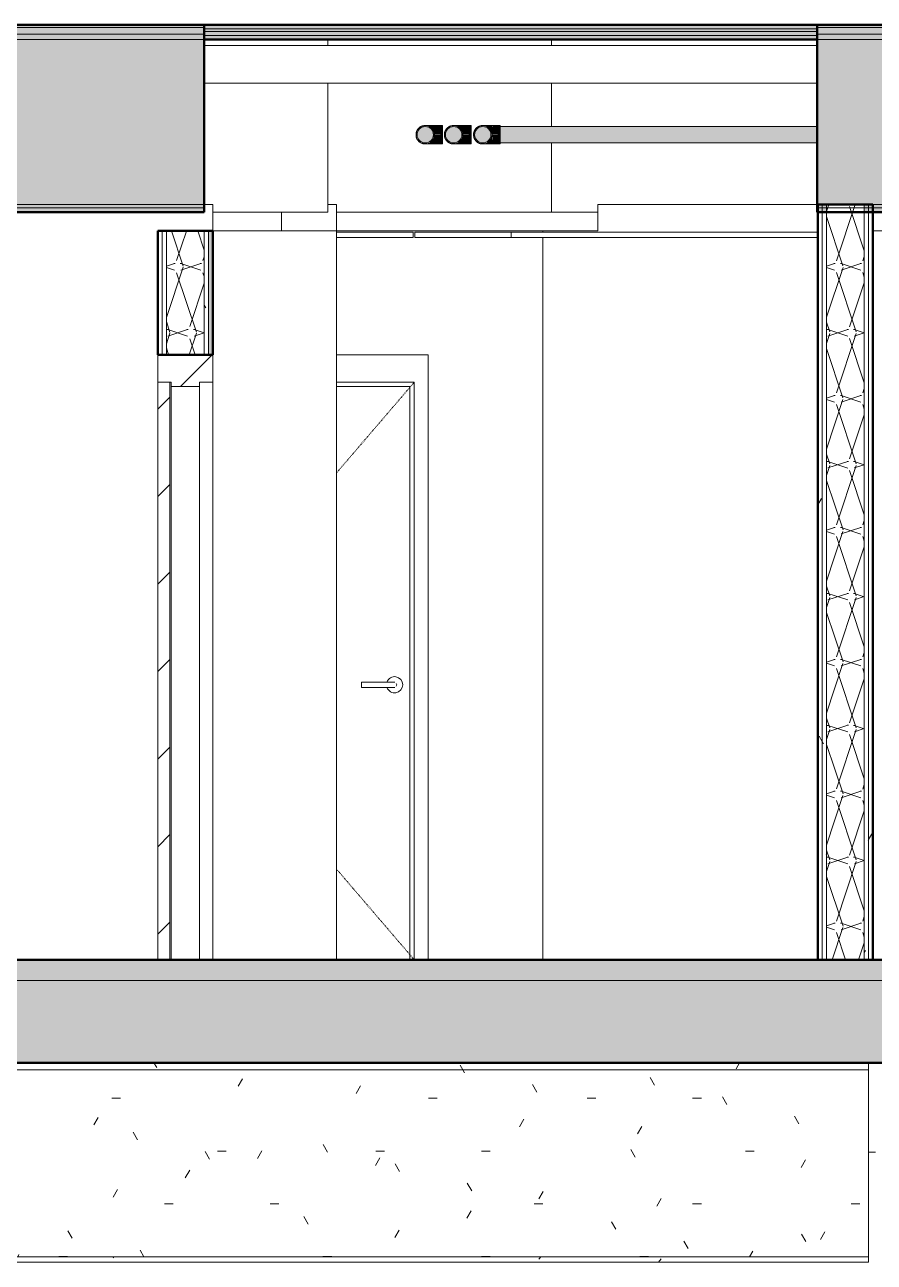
# Model space of a CAD drawing. Header units: inches. Extents: x 9661 to 15313, y -337 to 660.
# Drawn here: x 10335.4 to 10459, y -44 to 136 of the extents above; entities that cross this region are included whole.
import ezdxf

# ---------------------------------------------------------------- set-up
doc = ezdxf.new("R2010")
doc.units = ezdxf.units.IN
doc.header["$MEASUREMENT"] = 0
doc.linetypes.add('Dash 1_16_', pattern=[0.125, 0.0625, -0.0625])
doc.linetypes.add('Grid Line 1_2_', pattern=[0.875, 0.5, -0.125, 0.125, -0.125])
for name, color, linetype, lineweight in [('0-1', 7, 'Continuous', 5), ('0-3', 135, 'Continuous', 13), ('A-CLNG-1', 135, 'Continuous', 13), ('A-DOOR-1', 7, 'Dash 1_16_', 9), ('A-DOOR-2', 7, 'Continuous', 9), ('A-DOOR-3', 50, 'Continuous', 20), ('A-DOOR-FRAM', 31, 'Continuous', 9), ('A-DOOR-FRAM-1', 7, 'Continuous', 9), ('A-DOOR-FRAM-2', 50, 'Continuous', 20), ('A-FLOR-1', 135, 'Continuous', 13), ('A-FLOR-2', 8, 'Continuous', 5), ('A-FLOR-3', 251, 'Continuous', 5), ('A-FLOR-5', 192, 'Continuous', 50), ('A-FLOR-LEVL-1', 51, 'Grid Line 1_2_', 9), ('A-FLOR-MCUT', 51, 'Continuous', 13), ('A-FLOR-PATT-1', 8, 'Continuous', 9), ('A-WALL-1', 10, 'Continuous', 13), ('A-WALL-PATT-1', 253, 'Continuous', 9), ('A-WALL-PATT-2', 7, 'Continuous', 9), ('I-WALL-1', 31, 'Continuous', 5), ('I-WALL-2', 135, 'Continuous', 13), ('I-WALL-3', 250, 'Continuous', 50), ('P-PIPE-1', 55, 'Continuous', 9), ('P-PIPE-2', 8, 'Continuous', 5), ('P-PIPE-3', 94, 'Continuous', 9), ('S-BEAM-1', 55, 'Continuous', 9), ('S-FNDN-3', 135, 'Continuous', 13)]:
    doc.layers.add(name, color=color, linetype=linetype, lineweight=lineweight)
pattern_1 = [(0, (11008.554, 72), (30.72, 7.68), [1.267, -21.773, 1.267, -21.773, -122.88]), (0, (11008.554, 72), (30.72, 7.68), [-46.08, 1.267, -44.813, 1.267, -21.773, -53.76]), (0, (11008.554, 72), (30.72, 7.68), [-115.2, 1.267, -14.093, 1.267, -37.133]), (120, (11020.074, 75.84), (-22.011075, 22.7643), [1.267, -21.773, 1.267, -21.773, -122.88]), (120, (11020.074, 75.84), (-22.011075, 22.7643), [-46.08, 1.267, -44.813, 1.267, -21.773, -53.76]), (120, (11020.074, 75.84), (-22.011075, 22.7643), [-115.2, 1.267, -14.093, 1.267, -37.133]), (240, (11023.914, 91.2), (-8.708925, -30.4443), [1.267, -21.773, 1.267, -21.773, -122.88]), (240, (11023.914, 91.2), (-8.708925, -30.4443), [-46.08, 1.267, -44.813, 1.267, -21.773, -53.76]), (240, (11023.914, 91.2), (-8.708925, -30.4443), [-115.2, 1.267, -14.093, 1.267, -37.133])]
pattern_2 = [(161.57, (11009.034, 72.48), (-3.8399538, -1.54e-05), [0, -27.322, 3.034, 0]), (18.43, (11008.074, 72.48), (-3.8399538, 1.54e-05), [0, -27.322, 3.034, 0]), (108.43, (11009.034, 72.48), (1.919622, -9.6005246), [9.106, -21.25]), (71.57, (11008.074, 72.48), (1.919622, 9.6005246), [9.106, -21.25])]
pattern_3 = [(45, (11008.554, 72), (-6.36396, 6.36396), [])]
pattern_4 = [(0, (11008.554, 72), (15.36, 3.84), [1.267, -10.253, 1.267, -10.253, -61.44]), (0, (11008.554, 72), (15.36, 3.84), [-23.04, 1.267, -21.773, 1.267, -10.253, -26.88]), (0, (11008.554, 72), (15.36, 3.84), [-57.6, 1.267, -6.413, 1.267, -17.933]), (120, (11014.314, 73.92), (-11.005538, 11.38215), [1.267, -10.253, 1.267, -10.253, -61.44]), (120, (11014.314, 73.92), (-11.005538, 11.38215), [-23.04, 1.267, -21.773, 1.267, -10.253, -26.88]), (120, (11014.314, 73.92), (-11.005538, 11.38215), [-57.6, 1.267, -6.413, 1.267, -17.933]), (240, (11016.234, 81.6), (-4.354462, -15.22215), [1.267, -10.253, 1.267, -10.253, -61.44]), (240, (11016.234, 81.6), (-4.354462, -15.22215), [-23.04, 1.267, -21.773, 1.267, -10.253, -26.88]), (240, (11016.234, 81.6), (-4.354462, -15.22215), [-57.6, 1.267, -6.413, 1.267, -17.933])]
pattern_5 = [(0, (11008.554, 72), (0, 4.798), []), (315, (11008.554, 72), (4.798427, 0), [6.786, -6.786]), (45, (11008.554, 72), (4.798427, 0), [6.786, -6.786])]

# ---------------------------------------------------------------- blocks, each defined once
blk = doc.blocks.new('Dimension Lumber - LVL - 3_5X5_5-V8-BUILDING SECTION - EAST_WEST - LOOKING SOUTH2')
at = {"layer": 'S-BEAM-1'}
for p, q in [((10361.54, 133), (10450.69, 133)), ((10450.69, 127.5), (10361.54, 127.5))]:
    blk.add_line(p, q, dxfattribs=at)
blk = doc.blocks.new('Elbow - PVC - Sch 40 - Standard-2079255-BUILDING SECTION - EAST_WEST - LOOKING SOUTH2')
at = {"layer": 'P-PIPE-1'}
h = blk.add_hatch(color=256, dxfattribs=at)
h.paths.add_polyline_path([(10393.69, 118.66), (10394.04, 118.7), (10394.38, 118.85), (10394.73, 119.16), (10394.86, 119.35), (10394.99, 119.65), (10395.03, 120), (10394.99, 120.35), (10394.84, 120.69), (10394.53, 121.04), (10394.28, 121.2), (10394, 121.3), (10393.67, 121.34), (10393.34, 121.3), (10393, 121.15), (10392.66, 120.85), (10392.5, 120.62), (10392.39, 120.35), (10392.35, 120), (10392.39, 119.65), (10392.54, 119.31), (10392.85, 118.96), (10393.1, 118.8), (10393.38, 118.7)], flags=0)
h.paths.add_polyline_path([(10393.69, 118.81), (10393.38, 118.85), (10393.05, 119.01), (10392.85, 119.16), (10392.66, 119.41), (10392.53, 119.82), (10392.5, 120), (10392.54, 120.31), (10392.74, 120.7), (10392.91, 120.88), (10393.1, 121.03), (10393.38, 121.15), (10393.69, 121.19), (10394, 121.15), (10394.39, 120.95), (10394.61, 120.74), (10394.72, 120.59), (10394.85, 120.18), (10394.88, 120), (10394.84, 119.69), (10394.72, 119.41), (10394.53, 119.16), (10394.19, 118.93), (10393.87, 118.84)], flags=0)
h = blk.add_hatch(color=256, dxfattribs=at)
h.paths.add_polyline_path([(10395.04, 120), (10395.07, 120.95), (10395.03, 121.34), (10394.32, 121.3), (10394.26, 121.29), (10394.12, 121.27), (10394.45, 121.1), (10394.74, 120.82), (10394.87, 120.63), (10394.99, 120.35), (10395.04, 120.03)], flags=0)
h.paths.add_polyline_path([(10394.72, 120.89), (10394.48, 121.11), (10394.66, 120.95)], flags=0)
h.paths.add_polyline_path([(10394.26, 121.29), (10394.12, 121.34), (10394.21, 121.3)], flags=0)
for points in [[(10395.07, 120), (10396.22, 120), (10396.22, 121.34), (10395.07, 121.3), (10395.07, 120.06)], [(10396.22, 118.66), (10396.22, 120), (10395.07, 119.96), (10395.07, 118.66), (10396.03, 118.66)]]:
    blk.add_hatch(color=256, dxfattribs=at).paths.add_polyline_path(points, flags=0)
h = blk.add_hatch(color=256, dxfattribs=at)
h.paths.add_polyline_path([(10394.64, 119.05), (10394.53, 118.93), (10394.61, 119.02)], flags=0)
h.paths.add_polyline_path([(10395.07, 118.66), (10395.03, 119.94), (10394.93, 119.51), (10394.84, 119.31), (10394.53, 118.96), (10394.36, 118.84), (10394.12, 118.7), (10394.12, 118.66), (10395.03, 118.66)], flags=0)
for p, q in [((10396.22, 121.34), (10395.07, 121.34)), ((10396.22, 121.34), (10396.22, 120)), ((10396.22, 120), (10396.22, 118.66)), ((10395.07, 118.66), (10396.22, 118.66))]:
    blk.add_line(p, q, dxfattribs=at)
at = {"layer": 'P-PIPE-1', "flags": 128}
for points in [[(10392.35, 120), (10392.35, 120.05), (10392.35, 120.11), (10392.36, 120.16), (10392.36, 120.21), (10392.37, 120.27), (10392.38, 120.32), (10392.4, 120.37), (10392.41, 120.42), (10392.43, 120.47), (10392.45, 120.52), (10392.47, 120.57), (10392.5, 120.62), (10392.52, 120.67), (10392.55, 120.71), (10392.58, 120.76), (10392.61, 120.8), (10392.64, 120.85), (10392.68, 120.89), (10392.72, 120.93), (10392.75, 120.96), (10392.79, 121), (10392.83, 121.04), (10392.88, 121.07), (10392.92, 121.1), (10392.96, 121.13), (10393.01, 121.16), (10393.06, 121.19), (10393.1, 121.21), (10393.15, 121.23), (10393.2, 121.25), (10393.25, 121.27), (10393.3, 121.29), (10393.36, 121.3), (10393.41, 121.31), (10393.46, 121.32), (10393.51, 121.33), (10393.57, 121.34), (10393.62, 121.34), (10393.68, 121.34), (10393.69, 121.34)], [(10393.69, 121.34), (10393.69, 121.34), (10393.69, 121.34), (10393.7, 121.34), (10393.71, 121.34), (10393.72, 121.34), (10393.73, 121.34), (10393.74, 121.34), (10393.76, 121.34), (10393.78, 121.34), (10393.8, 121.34), (10393.82, 121.34), (10393.85, 121.34), (10393.87, 121.34), (10393.9, 121.34), (10393.93, 121.34), (10393.96, 121.34), (10394, 121.34), (10394.03, 121.34), (10394.07, 121.34), (10394.11, 121.34), (10394.15, 121.34), (10394.19, 121.34), (10394.23, 121.34), (10394.28, 121.34), (10394.32, 121.34), (10394.37, 121.34), (10394.42, 121.34), (10394.47, 121.34), (10394.52, 121.34), (10394.57, 121.34), (10394.62, 121.34), (10394.67, 121.34), (10394.72, 121.34), (10394.78, 121.34), (10394.83, 121.34), (10394.89, 121.34), (10394.94, 121.34), (10395, 121.34), (10395.05, 121.34), (10395.07, 121.34)], [(10393.69, 118.66), (10393.64, 118.66), (10393.58, 118.66), (10393.53, 118.67), (10393.48, 118.67), (10393.42, 118.68), (10393.37, 118.69), (10393.32, 118.71), (10393.27, 118.72), (10393.22, 118.74), (10393.17, 118.76), (10393.12, 118.78), (10393.07, 118.81), (10393.02, 118.83), (10392.98, 118.86), (10392.93, 118.89), (10392.89, 118.92), (10392.84, 118.95), (10392.8, 118.99), (10392.76, 119.03), (10392.73, 119.06), (10392.69, 119.1), (10392.65, 119.14), (10392.62, 119.19), (10392.59, 119.23), (10392.56, 119.27), (10392.53, 119.32), (10392.5, 119.37), (10392.48, 119.41), (10392.46, 119.46), (10392.44, 119.51), (10392.42, 119.56), (10392.4, 119.61), (10392.39, 119.67), (10392.38, 119.72), (10392.37, 119.77), (10392.36, 119.82), (10392.35, 119.88), (10392.35, 119.93), (10392.35, 119.99), (10392.35, 120)], [(10395.07, 118.66), (10395.01, 118.66), (10394.96, 118.66), (10394.9, 118.66), (10394.85, 118.66), (10394.79, 118.66), (10394.74, 118.66), (10394.69, 118.66), (10394.63, 118.66), (10394.58, 118.66), (10394.53, 118.66), (10394.48, 118.66), (10394.43, 118.66), (10394.38, 118.66), (10394.33, 118.66), (10394.29, 118.66), (10394.24, 118.66), (10394.2, 118.66), (10394.16, 118.66), (10394.12, 118.66), (10394.08, 118.66), (10394.04, 118.66), (10394.01, 118.66), (10393.97, 118.66), (10393.94, 118.66), (10393.91, 118.66), (10393.88, 118.66), (10393.85, 118.66), (10393.83, 118.66), (10393.8, 118.66), (10393.78, 118.66), (10393.76, 118.66), (10393.75, 118.66), (10393.73, 118.66), (10393.72, 118.66), (10393.71, 118.66), (10393.7, 118.66), (10393.7, 118.66), (10393.69, 118.66), (10393.69, 118.66)]]:
    blk.add_lwpolyline(points, dxfattribs=at)
at = {"layer": 'P-PIPE-1'}
for start, end in [(0, 180), (180, 360)]:
    blk.add_arc((10393.69, 120), 1.34, start, end, dxfattribs=at)
blk = doc.blocks.new('HOLLOW METAL - UNIT DOOR-2125827-BUILDING SECTION - EAST_WEST - LOOKING SOUTH2')
at = {"layer": 'A-DOOR-1'}
for p, q in [((10392.09, 352), (10380.79, 338.82)), ((10380.79, 281.18), (10392.09, 268))]:
    blk.add_line(p, q, dxfattribs=at)
at = {"layer": 'A-DOOR-2'}
for p, q in [((10388.55, 308.39), (10384.41, 308.39)), ((10384.41, 308), (10384.41, 308.39)), ((10384.41, 307.61), (10384.41, 308)), ((10384.41, 307.61), (10388.55, 307.61))]:
    blk.add_line(p, q, dxfattribs=at)
at = {"layer": 'A-DOOR-2', "flags": 128}
for points in [[(10389.14, 308.39), (10389.14, 308.39), (10389.13, 308.39), (10389.13, 308.39), (10389.13, 308.39), (10389.12, 308.39), (10389.12, 308.39), (10389.11, 308.39), (10389.11, 308.39), (10389.1, 308.39), (10389.09, 308.39), (10389.08, 308.39), (10389.07, 308.39), (10389.06, 308.39), (10389.05, 308.39), (10389.03, 308.39), (10389.02, 308.39), (10389, 308.39), (10388.99, 308.39), (10388.97, 308.39), (10388.96, 308.39), (10388.94, 308.39), (10388.92, 308.39), (10388.9, 308.39), (10388.88, 308.39), (10388.86, 308.39), (10388.84, 308.39), (10388.82, 308.39), (10388.8, 308.39), (10388.78, 308.39), (10388.76, 308.39), (10388.74, 308.39), (10388.72, 308.39), (10388.69, 308.39), (10388.67, 308.39), (10388.65, 308.39), (10388.62, 308.39), (10388.6, 308.39), (10388.58, 308.39), (10388.55, 308.39), (10388.55, 308.39)], [(10388.55, 307.61), (10388.57, 307.61), (10388.59, 307.61), (10388.62, 307.61), (10388.64, 307.61), (10388.66, 307.61), (10388.69, 307.61), (10388.71, 307.61), (10388.73, 307.61), (10388.75, 307.61), (10388.78, 307.61), (10388.8, 307.61), (10388.82, 307.61), (10388.84, 307.61), (10388.86, 307.61), (10388.88, 307.61), (10388.9, 307.61), (10388.92, 307.61), (10388.94, 307.61), (10388.95, 307.61), (10388.97, 307.61), (10388.99, 307.61), (10389, 307.61), (10389.02, 307.61), (10389.03, 307.61), (10389.04, 307.61), (10389.06, 307.61), (10389.07, 307.61), (10389.08, 307.61), (10389.09, 307.61), (10389.1, 307.61), (10389.1, 307.61), (10389.11, 307.61), (10389.12, 307.61), (10389.12, 307.61), (10389.13, 307.61), (10389.13, 307.61), (10389.13, 307.61), (10389.14, 307.61), (10389.14, 307.61)]]:
    blk.add_lwpolyline(points, dxfattribs=at)
at = {"layer": 'A-DOOR-2'}
for centre, radius, start, end in [((10389.23, 308), 1.18, 0, 160.3657), ((10389.23, 308), 1.18, 199.5633, 0), ((10389.14, 308), 0.394, 75, 90), ((10389.14, 308), 0.394, 0, 30), ((10389.14, 308), 0.394, 330, 0), ((10389.14, 308), 0.394, 270, 285)]:
    blk.add_arc(centre, radius, start, end, dxfattribs=at)
at = {"layer": 'A-DOOR-FRAM-1'}
for p, q in [((10394.09, 356), (10380.79, 356)), ((10394.09, 268), (10394.09, 356)), ((10380.79, 352), (10392.09, 352)), ((10380.79, 351.38), (10391.46, 351.38)), ((10391.46, 351.38), (10391.46, 268)), ((10392.09, 352), (10392.09, 268))]:
    blk.add_line(p, q, dxfattribs=at)
blk = doc.blocks.new('HOLLOW METAL - UNIT DOOR-V17-BUILDING SECTION - EAST_WEST - LOOKING SOUTH2')
at = {"layer": 'A-DOOR-FRAM'}
h = blk.add_hatch(dxfattribs=at)
h.set_pattern_fill('FP_10', color=256, style=0, pattern_type=2)
h.set_pattern_definition(pattern_3)
h.paths.add_polyline_path([(10360.55, 83.38), (10360.85, 83.38), (10360.85, 84), (10362.79, 84), (10362.79, 88), (10354.79, 88), (10354.79, 84), (10356.73, 84), (10356.73, 83.38), (10358.36, 83.38)], flags=0)
h = blk.add_hatch(dxfattribs=at)
h.set_pattern_fill('FP_10', color=256, style=0, pattern_type=2)
h.set_pattern_definition(pattern_3)
h.paths.add_polyline_path([(10354.79, 0), (10356.54, 0), (10356.54, 84), (10354.79, 84), (10354.79, 38.78)], flags=0)
at = {"layer": 'A-DOOR-3'}
for p, q in [((10356.54, 84), (10354.79, 84)), ((10354.79, 84), (10354.79, 0)), ((10356.54, 0), (10356.54, 84)), ((10354.79, 0), (10356.54, 0))]:
    blk.add_line(p, q, dxfattribs=at)
at = {"layer": 'A-DOOR-FRAM-1'}
for p, q in [((10356.73, 83.38), (10356.73, 0)), ((10360.85, 83.38), (10360.85, 0)), ((10362.79, 84), (10362.79, 0))]:
    blk.add_line(p, q, dxfattribs=at)
at = {"layer": 'A-DOOR-FRAM-2'}
for p, q in [((10354.79, 88), (10354.79, 84)), ((10362.79, 88), (10354.79, 88)), ((10362.79, 84), (10362.79, 88)), ((10354.79, 84), (10356.73, 84)), ((10356.73, 84), (10356.73, 83.38)), ((10356.73, 83.38), (10360.85, 83.38)), ((10360.85, 83.38), (10360.85, 84)), ((10360.85, 84), (10362.79, 84))]:
    blk.add_line(p, q, dxfattribs=at)
blk = doc.blocks.new('CTR - 1st Phase - Common Walls_rvt-1-BUILDING SECTION - EAST_WEST - LOOKING SOUTH2')
at = {"layer": 'A-WALL-PATT-1'}
h = blk.add_hatch(dxfattribs=at)
h.set_pattern_fill('FP_4', color=256, style=0, pattern_type=2)
h.set_pattern_definition(pattern_2)
h.paths.add_polyline_path([(10457.54, 0), (10457.54, 109.87), (10452.04, 109.87), (10452.04, 0)], flags=0)
h = blk.add_hatch(dxfattribs=at)
h.set_pattern_fill('FP_4', color=256, style=0, pattern_type=2)
h.set_pattern_definition(pattern_2)
h.paths.add_polyline_path([(10358.36, 88), (10361.54, 88), (10361.54, 106), (10356.04, 106), (10356.04, 88)], flags=0)
at = {"layer": 'A-WALL-PATT-2'}
h = blk.add_hatch(dxfattribs=at)
h.set_pattern_fill('FP_1', color=256, style=0, pattern_type=2)
h.set_pattern_definition(pattern_1)
h.paths.add_polyline_path([(10451.41, 0), (10451.41, 108.75), (10450.79, 108.75), (10450.79, 0)], flags=0)
h = blk.add_hatch(dxfattribs=at)
h.set_pattern_fill('FP_1', color=256, style=0, pattern_type=2)
h.set_pattern_definition(pattern_1)
h.paths.add_polyline_path([(10451.41, 0), (10452.04, 0), (10452.04, 108.75), (10451.41, 108.75), (10451.41, 38.78)], flags=0)
h = blk.add_hatch(dxfattribs=at)
h.set_pattern_fill('FP_1', color=256, style=0, pattern_type=2)
h.set_pattern_definition(pattern_1)
h.paths.add_polyline_path([(10458.16, 0), (10458.16, 108.75), (10457.54, 108.75), (10457.54, 0)], flags=0)
h = blk.add_hatch(dxfattribs=at)
h.set_pattern_fill('FP_1', color=256, style=0, pattern_type=2)
h.set_pattern_definition(pattern_1)
h.paths.add_polyline_path([(10458.79, 0), (10458.79, 108.75), (10458.16, 108.75), (10458.16, 0)], flags=0)
h = blk.add_hatch(dxfattribs=at)
h.set_pattern_fill('FP_1', color=256, style=0, pattern_type=2)
h.set_pattern_definition(pattern_1)
h.paths.add_polyline_path([(10361.54, 88), (10362.16, 88), (10362.16, 106), (10361.54, 106), (10361.54, 89.44)], flags=0)
at = {"layer": 'I-WALL-1'}
blk.add_hatch(color=256, dxfattribs=at).paths.add_polyline_path([(10362.79, 88), (10362.79, 106), (10362.16, 106), (10362.16, 88)], flags=0)
at = {"layer": 'P-PIPE-1'}
for points in [[(10393.69, 118.81), (10394.05, 118.88), (10394.28, 118.97), (10394.53, 119.16), (10394.72, 119.41), (10394.84, 119.71), (10394.87, 120.07), (10394.79, 120.43), (10394.66, 120.67), (10394.53, 120.84), (10394.23, 121.05), (10393.87, 121.16), (10393.69, 121.19), (10393.38, 121.15), (10393.1, 121.03), (10392.85, 120.84), (10392.64, 120.55), (10392.53, 120.18), (10392.52, 119.9), (10392.56, 119.65), (10392.66, 119.41), (10392.85, 119.16), (10393.1, 118.97), (10393.51, 118.84)], [(10397.82, 118.81), (10398.18, 118.88), (10398.41, 118.97), (10398.66, 119.16), (10398.85, 119.41), (10398.97, 119.71), (10399, 120.07), (10398.92, 120.43), (10398.79, 120.67), (10398.66, 120.84), (10398.35, 121.05), (10398, 121.16), (10397.82, 121.19), (10397.51, 121.15), (10397.22, 121.03), (10396.98, 120.84), (10396.77, 120.55), (10396.65, 120.18), (10396.64, 119.9), (10396.69, 119.65), (10396.79, 119.41), (10396.98, 119.16), (10397.22, 118.97), (10397.64, 118.84)], [(10402.06, 118.81), (10402.43, 118.88), (10402.65, 118.97), (10402.9, 119.16), (10403.09, 119.41), (10403.21, 119.71), (10403.24, 120.07), (10403.16, 120.43), (10403.03, 120.67), (10402.9, 120.84), (10402.6, 121.05), (10402.24, 121.16), (10402.06, 121.19), (10401.75, 121.15), (10401.41, 120.99), (10401.22, 120.84), (10401.02, 120.55), (10400.9, 120.18), (10400.89, 119.9), (10400.93, 119.65), (10401.03, 119.41), (10401.22, 119.16), (10401.47, 118.97), (10401.88, 118.84)]]:
    blk.add_hatch(color=256, dxfattribs=at).paths.add_polyline_path(points, flags=0)
at = {"layer": 'P-PIPE-2'}
h = blk.add_hatch(color=256, dxfattribs=at)
h.paths.add_polyline_path([(11247.39, 120), (11247.39, 121.19), (11247.19, 121.15), (11247.19, 120)], flags=0)
h.paths.add_polyline_path([(10450.69, 120), (10450.69, 121.19), (10404.59, 121.15), (10404.59, 120), (10444.47, 120)], flags=0)
h = blk.add_hatch(color=256, dxfattribs=at)
h.paths.add_polyline_path([(10404.59, 118.81), (10450.69, 118.85), (10450.69, 120), (10404.59, 120), (10404.59, 118.84)], flags=0)
h.paths.add_polyline_path([(11247.19, 118.81), (11247.39, 118.85), (11247.39, 120), (11247.19, 120), (11247.19, 118.82)], flags=0)
at = {"layer": 'A-CLNG-1'}
for p, q in [((10380.79, 105.82), (10391.92, 105.82)), ((10391.92, 105.07), (10380.79, 105.07)), ((10391.92, 105.07), (10391.92, 105.82)), ((10392.17, 105.82), (10406.19, 105.82)), ((10392.17, 105.07), (10392.17, 105.82)), ((10406.19, 105.07), (10392.17, 105.07)), ((10406.19, 105.82), (10450.79, 105.82)), ((10406.19, 105.07), (10406.19, 105.82)), ((10450.79, 105.07), (10406.19, 105.07))]:
    blk.add_line(p, q, dxfattribs=at)
at = {"layer": 'A-WALL-1'}
for p, q in [((10451.41, 0), (10451.41, 109.87)), ((10452.04, 0), (10452.04, 109.87)), ((10457.54, 0), (10457.54, 109.87)), ((10458.16, 0), (10458.16, 109.87)), ((10355.41, 106), (10355.41, 88)), ((10356.04, 106), (10356.04, 88)), ((10361.54, 106), (10361.54, 88)), ((10362.16, 106), (10362.16, 88))]:
    blk.add_line(p, q, dxfattribs=at)
at = {"layer": 'I-WALL-2'}
for p, q in [((10362.79, 109.87), (10361.54, 109.87)), ((10362.79, 106), (10362.79, 109.87)), ((10379.54, 109.87), (10380.79, 109.87)), ((10380.79, 109.87), (10380.79, 106)), ((10450.69, 109.87), (10418.79, 109.87)), ((10418.79, 109.87), (10418.79, 106)), ((10372.79, 106), (10372.79, 108.75)), ((10380.79, 106), (10362.79, 106)), ((10410.79, 106), (10380.79, 106)), ((10380.79, 0), (10380.79, 106)), ((10410.79, 105.82), (10410.79, 106)), ((10410.79, 106), (10418.79, 106)), ((10410.79, 0), (10410.79, 105.07)), ((10476.79, 106), (10458.79, 106)), ((10380.79, 88), (10394.09, 88)), ((10394.09, 88), (10394.09, 0))]:
    blk.add_line(p, q, dxfattribs=at)
at = {"layer": 'I-WALL-3'}
for p, q in [((10458.79, 109.87), (10450.79, 109.87)), ((10450.79, 109.87), (10450.79, 0)), ((10458.79, 0), (10458.79, 109.87)), ((10362.79, 106), (10354.79, 106)), ((10354.79, 106), (10354.79, 88)), ((10362.79, 88), (10362.79, 106)), ((10354.79, 88), (10362.79, 88)), ((10450.79, 0), (10458.79, 0))]:
    blk.add_line(p, q, dxfattribs=at)
at = {"layer": 'P-PIPE-1'}
for p, q in [((10450.69, 121.19), (10404.59, 121.19)), ((10404.59, 118.81), (10450.69, 118.81))]:
    blk.add_line(p, q, dxfattribs=at)
at = {"layer": 'P-PIPE-3'}
for centre, start, end in [((10393.69, 120), 0, 180), ((10397.82, 120), 0, 180), ((10402.06, 120), 0, 180), ((10393.69, 120), 180, 0), ((10397.82, 120), 180, 0), ((10402.06, 120), 180, 0)]:
    blk.add_arc(centre, 1.19, start, end, dxfattribs=at)
at = {"layer": '0-3'}
for name, p in [('Dimension Lumber - LVL - 3_5X5_5-V8-BUILDING SECTION - EAST_WEST - LOOKING SOUTH2', (0, 0)), ('Elbow - PVC - Sch 40 - Standard-2079255-BUILDING SECTION - EAST_WEST - LOOKING SOUTH2', (0, 0)), ('Elbow - PVC - Sch 40 - Standard-2079255-BUILDING SECTION - EAST_WEST - LOOKING SOUTH2', (4.13, 0)), ('Elbow - PVC - Sch 40 - Standard-2079255-BUILDING SECTION - EAST_WEST - LOOKING SOUTH2', (8.37, 0)), ('HOLLOW METAL - UNIT DOOR-V17-BUILDING SECTION - EAST_WEST - LOOKING SOUTH2', (0, 0)), ('HOLLOW METAL - UNIT DOOR-2125827-BUILDING SECTION - EAST_WEST - LOOKING SOUTH2', (0, -268))]:
    blk.add_blockref(name, p, dxfattribs=at)
blk = doc.blocks.new('Inverted Tee Beam - 24IT40-2543514-BUILDING SECTION - EAST_WEST - LOOKING SOUTH2')
at = {"layer": 'S-BEAM-1'}
h = blk.add_hatch(dxfattribs=at)
h.set_pattern_fill('FP_1', color=256, style=0, pattern_type=2)
h.set_pattern_definition(pattern_1)
h.paths.add_polyline_path([(10262.88, -16), (10458.16, -16), (10458.16, -15), (10175.19, -15), (10175.19, -16), (10250.72, -16)], flags=0)
h.paths.add_polyline_path([(10159.19, -16), (10159.19, -15), (10158.57, -15), (10158.57, -16)], flags=0)
h = blk.add_hatch(dxfattribs=at)
h.set_pattern_fill('FP_1', color=256, style=0, pattern_type=2)
h.set_pattern_definition(pattern_1)
h.paths.add_polyline_path([(10379.89, -43.21), (10458.16, -43.21), (10458.16, -16), (10158.57, -16), (10158.57, -43.21), (10293.77, -43.21)], flags=0)
h = blk.add_hatch(dxfattribs=at)
h.set_pattern_fill('FP_35', color=256, style=0, pattern_type=2)
h.set_pattern_definition([(0, (11008.554, 31.981), (30.72, 5.431), [1.267, -21.773, 1.267, -21.773, -122.88]), (0, (11008.554, 31.981), (30.72, 5.431), [-46.08, 1.267, -44.813, 1.267, -21.773, -53.76]), (0, (11008.554, 31.981), (30.72, 5.431), [-115.2, 1.267, -14.093, 1.267, -37.133]), (129.232, (11020.074, 34.696), (-22.01134, 16.097085), [1.002, -17.213, 1.002, -17.213, -97.145]), (129.232, (11020.074, 34.696), (-22.01134, 16.097085), [-36.429, 1.002, -35.428, 1.002, -17.213, -42.501]), (129.232, (11020.074, 34.696), (-22.01134, 16.097085), [-91.074, 1.002, -11.141, 1.002, -29.356]), (230.768, (11023.914, 45.558), (-8.709237, -21.52714), [1.002, -17.213, 1.002, -114.358]), (230.768, (11023.914, 45.558), (-8.709237, -21.52714), [-19.217, -17.213, 1.002, -35.428, -60.716]), (230.768, (11023.914, 45.558), (-8.709237, -21.52714), [-72.859, 1.002, -17.213, 1.002, -41.499]), (230.768, (11023.914, 45.558), (-8.709237, -21.52714), [-92.075, -11.141, 1.002, -29.356])])
h.paths.add_polyline_path([(10379.89, -44), (10458.16, -44), (10458.16, -43.21), (10158.57, -43.21), (10158.57, -44), (10370.58, -44)], flags=0)
for p, q in [((10458.16, -16), (10158.57, -16)), ((10458.16, -15), (10458.16, -16)), ((10458.16, -16), (10458.16, -43.21)), ((10458.16, -43.21), (10158.57, -43.21)), ((10458.16, -44), (10158.57, -44)), ((10458.16, -43.21), (10458.16, -44))]:
    blk.add_line(p, q, dxfattribs=at)

msp = doc.modelspace()

# ---------------------------------------------------------------- hatches: boundary and pattern name
at = {"layer": 'A-FLOR-2'}
h = msp.add_hatch(color=256, dxfattribs=at)
h.paths.add_polyline_path([(11742.24, 135.62), (12110.34, 135.62), (12110.34, 135.87), (11737.24, 135.87), (11737.24, 135.62), (11742.05, 135.62)], flags=0)
h.paths.add_polyline_path([(11284.08, 135.62), (11646.74, 135.62), (11646.74, 135.87), (11255.64, 135.87), (11255.64, 135.62), (11262.55, 135.62)], flags=0)
h.paths.add_polyline_path([(10642.19, 135.62), (10843.14, 135.62), (10843.14, 135.87), (10450.69, 135.87), (10450.69, 135.62), (10638.23, 135.62)], flags=0)
h.paths.add_polyline_path([(10354.09, 135.62), (10361.54, 135.62), (10361.54, 135.87), (9988.44, 135.87), (9988.44, 135.62), (10354.08, 135.62)], flags=0)
h = msp.add_hatch(color=256, dxfattribs=at)
h.paths.add_polyline_path([(11647.99, 135.03), (11737.24, 135.03), (11737.24, 135.41), (11646.74, 135.41), (11646.74, 135.03)], flags=0)
h.paths.add_polyline_path([(10394.09, 135.03), (10450.69, 135.03), (10450.69, 135.41), (10361.54, 135.41), (10361.54, 135.03), (10392.09, 135.03)], flags=0)
at = {"layer": 'A-FLOR-3'}
h = msp.add_hatch(color=256, dxfattribs=at)
h.paths.add_polyline_path([(11929.93, 109.37), (12081.06, 109.37), (12081.06, 109.87), (11737.24, 109.87), (11737.24, 109.37), (11842.99, 109.37)], flags=0)
h.paths.add_polyline_path([(11322.28, 109.37), (11470.04, 109.37), (11470.04, 109.87), (11284.91, 109.87), (11284.91, 109.37), (11321.68, 109.37)], flags=0)
h.paths.add_polyline_path([(11629.38, 109.37), (11646.74, 109.37), (11646.74, 109.87), (11473.54, 109.87), (11473.54, 109.37), (11628.53, 109.37)], flags=0)
h.paths.add_polyline_path([(10638.23, 109.37), (10813.86, 109.37), (10813.86, 109.87), (10457.54, 109.87), (10457.54, 109.37), (10595.17, 109.37)], flags=0)
h.paths.add_polyline_path([(10450.83, 109.37), (10452.04, 109.37), (10452.04, 109.87), (10450.69, 109.87), (10450.69, 109.37), (10450.79, 109.37)], flags=0)
h.paths.add_polyline_path([(10361.54, 109.37), (10361.54, 109.87), (10017.71, 109.87), (10017.71, 109.37), (10336.83, 109.37)], flags=0)
at = {"layer": 'A-FLOR-PATT-1'}
h = msp.add_hatch(dxfattribs=at)
h.set_pattern_fill('FP_2', color=256, style=0, pattern_type=2)
h.set_pattern_definition(pattern_4)
h.paths.add_polyline_path([(11742.69, 134.62), (12110.34, 134.62), (12110.34, 135.62), (11737.24, 135.62), (11737.24, 134.62)], flags=0)
h.paths.add_polyline_path([(11434.99, 134.62), (11646.74, 134.62), (11646.74, 135.62), (11255.64, 135.62), (11255.64, 134.62), (11413.25, 134.62)], flags=0)
h.paths.add_polyline_path([(10476.79, 134.62), (10843.14, 134.62), (10843.14, 135.62), (10450.69, 135.62), (10450.69, 134.62), (10470.04, 134.62)], flags=0)
h.paths.add_polyline_path([(10354.79, 134.62), (10361.54, 134.62), (10361.54, 135.62), (9988.44, 135.62), (9988.44, 134.62), (10350.34, 134.62)], flags=0)
h = msp.add_hatch(dxfattribs=at)
h.set_pattern_fill('FP_3', color=256, style=0, pattern_type=2)
h.set_pattern_definition(pattern_5)
h.paths.add_polyline_path([(11737.24, 135.41), (11737.24, 136), (11646.74, 136), (11646.74, 135.41), (11735.99, 135.41)], flags=0)
h.paths.add_polyline_path([(10362.79, 135.41), (10450.69, 135.41), (10450.69, 136), (10361.54, 136), (10361.54, 135.41)], flags=0)
h = msp.add_hatch(dxfattribs=at)
h.set_pattern_fill('FP_3', color=256, style=0, pattern_type=2)
h.set_pattern_definition(pattern_5)
h.paths.add_polyline_path([(11737.24, 134.44), (11737.24, 135.03), (11646.74, 135.03), (11646.74, 134.44), (11735.99, 134.44)], flags=0)
h.paths.add_polyline_path([(10410.79, 134.44), (10450.69, 134.44), (10450.69, 135.03), (10361.54, 135.03), (10361.54, 134.44), (10410.67, 134.44)], flags=0)
h = msp.add_hatch(dxfattribs=at)
h.set_pattern_fill('FP_3', color=256, style=0, pattern_type=2)
h.set_pattern_definition(pattern_5)
h.paths.add_polyline_path([(12115.84, 133.87), (12115.84, 134.62), (11737.24, 134.62), (11737.24, 133.87), (12112.92, 133.87)], flags=0)
h.paths.add_polyline_path([(11327.13, 133.87), (11646.74, 133.87), (11646.74, 134.62), (11250.14, 134.62), (11250.14, 133.87), (11284.08, 133.87)], flags=0)
h.paths.add_polyline_path([(10458.95, 133.87), (10848.64, 133.87), (10848.61, 134.62), (10450.69, 134.62), (10450.69, 133.87), (10458.79, 133.87)], flags=0)
h.paths.add_polyline_path([(10293.77, 133.87), (10361.54, 133.87), (10361.54, 134.62), (9982.94, 134.62), (9982.94, 133.87), (10207.66, 133.87)], flags=0)
h = msp.add_hatch(dxfattribs=at)
h.set_pattern_fill('FP_4', color=256, style=0, pattern_type=2)
h.set_pattern_definition(pattern_2)
h.paths.add_polyline_path([(12115.84, 109.87), (12115.84, 133.87), (11737.24, 133.87), (11737.24, 109.87), (12112.92, 109.87)], flags=0)
h.paths.add_polyline_path([(11585.47, 109.87), (11646.74, 109.87), (11646.74, 133.87), (11250.14, 133.87), (11250.14, 109.87), (11542.99, 109.87)], flags=0)
h.paths.add_polyline_path([(10848.64, 109.87), (10848.64, 133.87), (10450.69, 133.87), (10450.69, 109.87), (10848.21, 109.87)], flags=0)
h.paths.add_polyline_path([(10009.84, 109.87), (10361.54, 109.87), (10361.54, 133.87), (9982.94, 133.87), (9982.94, 109.87), (10009.09, 109.87)], flags=0)
h = msp.add_hatch(dxfattribs=at)
h.set_pattern_fill('FP_3', color=256, style=0, pattern_type=2)
h.set_pattern_definition(pattern_5)
h.paths.add_polyline_path([(11687.99, 133.84), (11737.24, 133.87), (11737.24, 134.44), (11646.74, 134.44), (11646.74, 133.84), (11671.59, 133.84)], flags=0)
h.paths.add_polyline_path([(10418.79, 133.84), (10450.69, 133.87), (10450.69, 134.44), (10361.54, 134.44), (10361.54, 133.84), (10412.04, 133.84)], flags=0)
h = msp.add_hatch(dxfattribs=at)
h.set_pattern_fill('FP_1', color=256, style=0, pattern_type=2)
h.set_pattern_definition(pattern_1)
h.paths.add_polyline_path([(12059.1, 108.75), (12081.06, 108.75), (12081.06, 109.37), (11737.24, 109.37), (11737.24, 108.75), (12016.04, 108.75)], flags=0)
h.paths.add_polyline_path([(11473.54, 108.75), (11646.74, 108.75), (11646.74, 109.37), (11473.54, 109.37), (11473.54, 109.05)], flags=0)
h.paths.add_polyline_path([(11470.04, 108.75), (11470.04, 109.37), (11284.91, 109.37), (11284.91, 108.75), (11467.79, 108.75)], flags=0)
h.paths.add_polyline_path([(10552.11, 108.75), (10813.86, 108.75), (10813.83, 109.37), (10595.17, 109.37), (10457.54, 109.37), (10457.54, 108.75), (10509.06, 108.75)], flags=0)
h.paths.add_polyline_path([(10450.87, 108.75), (10452.04, 108.75), (10452.04, 109.37), (10450.69, 109.37), (10450.69, 108.75), (10450.79, 108.75)], flags=0)
h.paths.add_polyline_path([(10118.16, 108.75), (10361.54, 108.75), (10361.54, 109.37), (10017.71, 109.37), (10017.71, 108.75), (10035.43, 108.75)], flags=0)
h = msp.add_hatch(dxfattribs=at)
h.set_pattern_fill('FP_2', color=256, style=0, pattern_type=2)
h.set_pattern_definition(pattern_4)
h.paths.add_polyline_path([(11509.19, -3), (12087.19, -3), (12087.19, 0), (11278.79, 0), (11278.79, -3), (11499.36, -3)], flags=0)
h.paths.add_polyline_path([(10450.79, -3), (10819.99, -3), (10819.99, 0), (10011.59, 0), (10011.59, -3), (10422.94, -3)], flags=0)
h = msp.add_hatch(dxfattribs=at)
h.set_pattern_fill('FP_19', color=256, style=0, pattern_type=2)
h.set_pattern_definition([(50, (11008.554, 72), (27.5427, -2.4099), [2.88, -31.68]), (355, (11008.554, 72), (-5.32784, 28.8843), [2.304, -25.344]), (100.451, (11010.85, 71.8), (22.2153, 26.4739), [2.448, -26.924]), (46.184, (11008.554, 79.68), (40.9819, -6.3564), [4.32, -47.52]), (96.636, (11011.97, 79.15), (35.8907, 37.4062), [3.671, -40.386]), (351.184, (11008.554, 79.68), (35.891, 37.4062), [3.456, -38.016]), (21, (11012.394, 77.76), (22.92104, -15.46073), [2.88, -31.68]), (326, (11012.394, 77.76), (9.3435, 27.84574), [2.304, -25.344]), (71.451, (11014.304, 76.472), (32.2648, 12.3844), [2.448, -26.924]), (37.5, (11008.554, 72), (0.466855, 12.78271), [1.267, -23.77, 1.267, -24.461, -25.44]), (37.5, (11008.554, 72), (0.466855, 12.78271), [-50.765, 1.267, -24.173]), (7.5, (11008.554, 72), (10.10159, 15.14509), [1.267, -13.402, 1.267, -23.194, -9.696]), (7.5, (11008.554, 72), (10.10159, 15.14509), [-39.13, 1.267, -8.429]), (327.5, (10999.991, 72), (20.49916, -0.86578), [1.267, -8.333, 1.267, -28.685, -39.744]), (327.5, (10999.991, 72), (20.49916, -0.86578), [-39.552, 1.267, -38.477]), (317.5, (10996.151, 72), (22.39478, 3.8443), [1.267, -11.213, 1.267, -18.624, -28.224]), (317.5, (10996.151, 72), (22.39478, 3.8443), [-32.371, 1.267, -26.957])])
h.paths.add_polyline_path([(12016.04, -15), (12087.19, -15), (12087.19, -3), (11278.79, -3), (11278.79, -15), (11929.93, -15)], flags=0)
h.paths.add_polyline_path([(10705.1, -15), (10819.99, -15), (10819.99, -3), (10011.59, -3), (10011.59, -15), (10638.23, -15)], flags=0)

# ---------------------------------------------------------------- linework, layer by layer
at = {"layer": 'A-FLOR-1'}
for p, q in [((10379.54, 133.84), (10379.54, 133)), ((10412.04, 133.84), (10412.04, 133)), ((10379.54, 127.5), (10379.54, 108.75)), ((10412.04, 127.5), (10412.04, 121.19)), ((10412.04, 118.81), (10412.04, 108.75)), ((10379.54, 108.75), (10362.79, 108.75)), ((10418.79, 108.75), (10380.79, 108.75))]:
    msp.add_line(p, q, dxfattribs=at)
at = {"layer": 'A-FLOR-5'}
for p, q in [((10842.51, 136), (9989.06, 136)), ((10361.54, 136), (10361.54, 108.75)), ((10450.69, 108.75), (10450.69, 136)), ((10361.54, 133.84), (10450.69, 133.84)), ((10017.71, 108.75), (10361.54, 108.75)), ((10450.69, 108.75), (10813.86, 108.75)), ((10813.86, 0), (10011.59, 0)), ((10011.59, -15), (10819.99, -15))]:
    msp.add_line(p, q, dxfattribs=at)
at = {"layer": 'A-FLOR-LEVL-1'}
for p, q in [((9660.53, 136), (12376.06, 136)), ((9660.53, 0), (12376.06, 0))]:
    msp.add_line(p, q, dxfattribs=at)
at = {"layer": 'A-FLOR-MCUT'}
for p, q in [((10361.54, 135.87), (9988.44, 135.87)), ((10361.54, 135.62), (9988.44, 135.62)), ((10450.69, 135.41), (10361.54, 135.41)), ((10450.69, 135.03), (10361.54, 135.03)), ((10843.14, 135.87), (10450.69, 135.87)), ((10843.14, 135.62), (10450.69, 135.62)), ((10361.54, 133.87), (9982.94, 133.87)), ((10361.54, 134.62), (9988.44, 134.62)), ((10450.69, 134.44), (10361.54, 134.44)), ((10843.14, 134.62), (10450.69, 134.62)), ((10848.64, 133.87), (10450.69, 133.87)), ((10361.54, 109.87), (10017.71, 109.87)), ((10822.49, 109.87), (10450.69, 109.87)), ((10361.54, 109.37), (10017.71, 109.37)), ((10813.86, 109.37), (10450.69, 109.37)), ((10819.99, -3), (10011.59, -3))]:
    msp.add_line(p, q, dxfattribs=at)
at = {"layer": 'S-FNDN-3'}
msp.add_line((10459.18, -28), (10458.16, -28), dxfattribs=at)

# ---------------------------------------------------------------- block references
at = {"layer": '0-1'}
msp.add_blockref('CTR - 1st Phase - Common Walls_rvt-1-BUILDING SECTION - EAST_WEST - LOOKING SOUTH2', (0, 0), dxfattribs=at)
at = {"layer": 'S-BEAM-1'}
msp.add_blockref('Inverted Tee Beam - 24IT40-2543514-BUILDING SECTION - EAST_WEST - LOOKING SOUTH2', (0, 0), dxfattribs=at)

doc.saveas('drawing.dxf')
